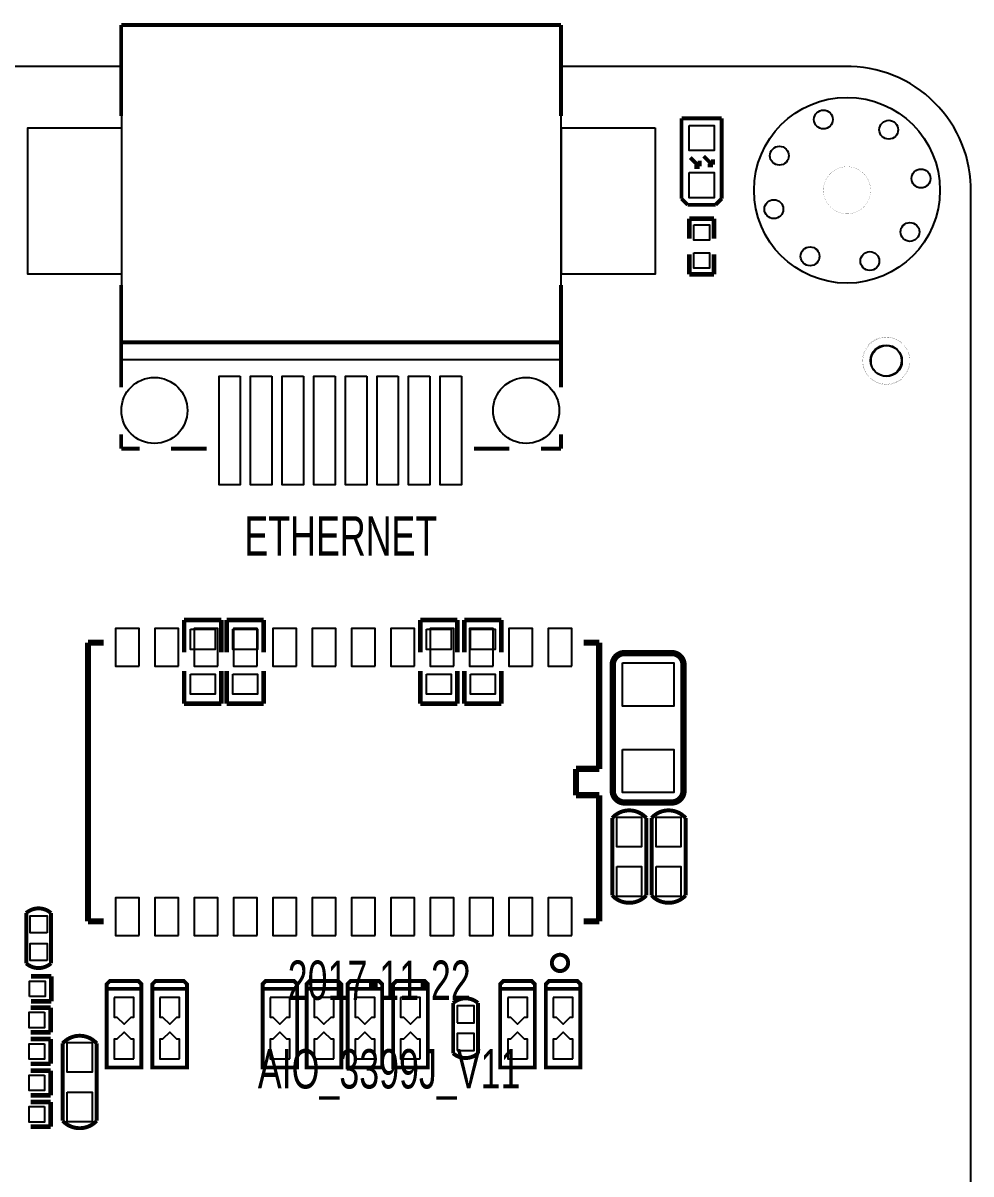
# Model space of a CAD drawing. Extents: x -118 to 7078, y 0 to 4366.
# Drawn here: x 5874 to 7078, y 2807 to 4270 of the extents above; entities that cross this region are included whole.
import ezdxf

# ---------------------------------------------------------------- set-up
doc = ezdxf.new("R2010")
doc.units = 0
doc.header["$MEASUREMENT"] = 0
for name, color, linetype in [('BG_OUTLINE', 254, 'CONTINUOUS'), ('BG_SILKSCREEN_TOP', 7, 'CONTINUOUS'), ('PG_SILKSCREEN_BOTTOM', 85, 'CONTINUOUS'), ('PG_SILKSCREEN_TOP', 85, 'CONTINUOUS'), ('PIN_BOTTOM', 5, 'CONTINUOUS'), ('PIN_TOP', 92, 'CONTINUOUS')]:
    doc.layers.add(name, color=color, linetype=linetype)

msp = doc.modelspace()

# ---------------------------------------------------------------- linework, layer by layer
at = {"layer": 'BG_OUTLINE'}
msp.add_lwpolyline([(-118.11, 4056.352), (-118.11, 157.158, 0.414214), (39.048, 0), (6929.835, 0, 0.378859), (7078.22, 148.385), (7078.22, 4054.613, 0.42493), (6917.834, 4215), (6557, 4214.999), (6557, 3842), (5999, 3842), (5999, 4214.998), (1823, 4214.987), (1823, 4168), (1656, 4168), (1656, 4214.987), (1205, 4214.986), (1205, 4168), (1038, 4168), (1038, 4214.986), (40.538, 4214.985, 0.418755)], format="xyb", close=True, dxfattribs=at)
at = {"layer": 'PG_SILKSCREEN_BOTTOM'}
for points in [[(7000.4, 3841, 0.13, 0.13, 1), (6940.4, 3841, 0.13, 0.13, 1), (7000.4, 3841, 0.13, 0.13, 0)], [(5976, 3482.17, 7.87, 7.87, 0), (5956.2, 3482.17, 7.87, 7.87, 0)], [(5956.2, 3482.17, 7.87, 7.87, 0), (5956.2, 3127.83, 7.87, 7.87, 0)], [(6605.8, 3482.17, 7.87, 7.87, 0), (6586, 3482.17, 7.87, 7.87, 0)], [(6605.8, 3321.73, 7.87, 7.87, 0), (6605.8, 3482.17, 7.87, 7.87, 0)], [(6576.28, 3288.27, 7.87, 7.87, 0), (6576.28, 3321.73, 7.87, 7.87, 0)], [(6576.28, 3321.73, 7.87, 7.87, 0), (6605.8, 3321.73, 7.87, 7.87, 0)], [(6605.8, 3288.27, 7.87, 7.87, 0), (6576.28, 3288.27, 7.87, 7.87, 0)], [(6605.8, 3127.83, 7.87, 7.87, 0), (6605.8, 3288.27, 7.87, 7.87, 0)], [(5956.2, 3127.83, 7.87, 7.87, 0), (5976, 3127.83, 7.87, 7.87, 0)], [(6586, 3127.83, 7.87, 7.87, 0), (6605.8, 3127.83, 7.87, 7.87, 0)], [(6566.37, 3075, 5, 5, 1), (6545.63, 3075, 5, 5, 1), (6566.37, 3075, 5, 5, 0)], [(5980, 3042, 5, 5, 0), (5980, 3048, 5, 5, 0), (5984, 3052, 5, 5, 0), (6002, 3052, 5, 5, 0)], [(5980, 3042, 5, 5, 0), (6024, 3042, 5, 5, 0), (6024, 2942, 5, 5, 0), (5980, 2942, 5, 5, 0), (5980, 3042, 5, 5, 0)], [(6024, 3042, 5, 5, 0), (6024, 3048, 5, 5, 0), (6020, 3052, 5, 5, 0), (6002, 3052, 5, 5, 0)], [(6038, 3042, 5, 5, 0), (6038, 3048, 5, 5, 0), (6042, 3052, 5, 5, 0), (6060, 3052, 5, 5, 0)], [(6038, 3042, 5, 5, 0), (6082, 3042, 5, 5, 0), (6082, 2942, 5, 5, 0), (6038, 2942, 5, 5, 0), (6038, 3042, 5, 5, 0)], [(6082, 3042, 5, 5, 0), (6082, 3048, 5, 5, 0), (6078, 3052, 5, 5, 0), (6060, 3052, 5, 5, 0)], [(6178, 3042, 5, 5, 0), (6178, 3048, 5, 5, 0), (6182, 3052, 5, 5, 0), (6200, 3052, 5, 5, 0)], [(6178, 3042, 5, 5, 0), (6222, 3042, 5, 5, 0), (6222, 2942, 5, 5, 0), (6178, 2942, 5, 5, 0), (6178, 3042, 5, 5, 0)], [(6222, 3042, 5, 5, 0), (6222, 3048, 5, 5, 0), (6218, 3052, 5, 5, 0), (6200, 3052, 5, 5, 0)], [(6234, 3042, 5, 5, 0), (6234, 3048, 5, 5, 0), (6238, 3052, 5, 5, 0), (6256, 3052, 5, 5, 0)], [(6234, 3042, 5, 5, 0), (6278, 3042, 5, 5, 0), (6278, 2942, 5, 5, 0), (6234, 2942, 5, 5, 0), (6234, 3042, 5, 5, 0)], [(6278, 3042, 5, 5, 0), (6278, 3048, 5, 5, 0), (6274, 3052, 5, 5, 0), (6256, 3052, 5, 5, 0)], [(6286, 3042, 5, 5, 0), (6286, 3048, 5, 5, 0), (6290, 3052, 5, 5, 0), (6308, 3052, 5, 5, 0)], [(6286, 3042, 5, 5, 0), (6330, 3042, 5, 5, 0), (6330, 2942, 5, 5, 0), (6286, 2942, 5, 5, 0), (6286, 3042, 5, 5, 0)], [(6330, 3042, 5, 5, 0), (6330, 3048, 5, 5, 0), (6326, 3052, 5, 5, 0), (6308, 3052, 5, 5, 0)], [(6344, 3042, 5, 5, 0), (6344, 3048, 5, 5, 0), (6348, 3052, 5, 5, 0), (6366, 3052, 5, 5, 0)], [(6344, 3042, 5, 5, 0), (6388, 3042, 5, 5, 0), (6388, 2942, 5, 5, 0), (6344, 2942, 5, 5, 0), (6344, 3042, 5, 5, 0)], [(6388, 3042, 5, 5, 0), (6388, 3048, 5, 5, 0), (6384, 3052, 5, 5, 0), (6366, 3052, 5, 5, 0)], [(6480, 3042, 5, 5, 0), (6480, 3048, 5, 5, 0), (6484, 3052, 5, 5, 0), (6502, 3052, 5, 5, 0)], [(6480, 3042, 5, 5, 0), (6524, 3042, 5, 5, 0), (6524, 2942, 5, 5, 0), (6480, 2942, 5, 5, 0), (6480, 3042, 5, 5, 0)], [(6524, 3042, 5, 5, 0), (6524, 3048, 5, 5, 0), (6520, 3052, 5, 5, 0), (6502, 3052, 5, 5, 0)], [(6538, 3042, 5, 5, 0), (6538, 3048, 5, 5, 0), (6542, 3052, 5, 5, 0), (6560, 3052, 5, 5, 0)], [(6538, 3042, 5, 5, 0), (6582, 3042, 5, 5, 0), (6582, 2942, 5, 5, 0), (6538, 2942, 5, 5, 0), (6538, 3042, 5, 5, 0)], [(6582, 3042, 5, 5, 0), (6582, 3048, 5, 5, 0), (6578, 3052, 5, 5, 0), (6560, 3052, 5, 5, 0)], [(6420.252, 3001.839, 5, 5, 0), (6420.252, 3024, 5, 5, -0.37791), (6451.748, 3024, 5, 5, 0)], [(6451.748, 3024, 5, 5, 0), (6451.748, 3001.839, 5, 5, 0)], [(6451.748, 3001.839, 5, 5, 0), (6451.748, 2960, 5, 5, -0.37791), (6420.252, 2960, 5, 5, 0)], [(6420.252, 2960, 5, 5, 0), (6420.252, 3001.839, 5, 5, 0)]]:
    msp.add_lwpolyline(points, format="xyseb", dxfattribs=at)
at = {"layer": 'PG_SILKSCREEN_TOP'}
for points in [[(5998.346, 4267.72, 5, 5, 0), (6557.326, 4267.72, 5, 5, 0)], [(6557.326, 4267.72, 5, 5, 0), (5998.346, 4267.72, 5, 5, 0)], [(5998.346, 4267.72, 5, 5, 0), (5998.346, 4151.97, 5, 5, 0)], [(5998.346, 4151.97, 5, 5, 0), (5998.346, 4267.72, 5, 5, 0)], [(6557.326, 4267.72, 5, 5, 0), (6557.326, 4151.97, 5, 5, 0)], [(6557.326, 4156.97, 5, 5, 0), (6557.326, 4267.72, 5, 5, 0)], [(6710.409, 4149, 5, 5, 0), (6710.409, 4046.87, 5, 5, 0)], [(6761.591, 4149, 5, 5, 0), (6710.409, 4149, 5, 5, 0)], [(6761.591, 4046.87, 5, 5, 0), (6761.591, 4149, 5, 5, 0)], [(6721.5, 4099, 5, 5, 0), (6733, 4087.5, 5, 5, 0)], [(6738.5, 4101, 5, 5, 0), (6750, 4089.5, 5, 5, 0)], [(6750.5, 4090, 5, 5, 0), (6750.5, 4097, 5, 5, 0)], [(6733.5, 4087, 5, 5, 0), (6726.5, 4087, 5, 5, 0)], [(6733.5, 4088, 5, 5, 0), (6733.5, 4095, 5, 5, 0)], [(6750.5, 4089, 5, 5, 0), (6743.5, 4089, 5, 5, 0)], [(6950.74, 4057.52, 0.13, 0.13, 1), (6890.74, 4057.52, 0.13, 0.13, 1), (6950.74, 4057.52, 0.13, 0.13, 0)], [(6710.409, 4046.87, 5, 5, 0), (6718.28, 4039, 5, 5, 0)], [(6718.28, 4039, 5, 5, 0), (6753.72, 4039, 5, 5, 0)], [(6753.72, 4039, 5, 5, 0), (6761.591, 4046.87, 5, 5, 0)], [(6720.252, 4021.429, 5.909, 5.909, 0), (6720.252, 3995.839, 5.909, 5.909, 0)], [(6751.748, 4021.429, 5.909, 5.909, 0), (6720.252, 4021.429, 5.909, 5.909, 0)], [(6751.748, 3995.839, 5.909, 5.909, 0), (6751.748, 4021.429, 5.909, 5.909, 0)], [(6720.252, 3950.571, 5.909, 5.909, 0), (6720.252, 3976.161, 5.909, 5.909, 0)], [(6751.748, 3976.161, 5.909, 5.909, 0), (6751.748, 3950.571, 5.909, 5.909, 0)], [(6751.748, 3950.571, 5.909, 5.909, 0), (6720.252, 3950.571, 5.909, 5.909, 0)], [(5998.346, 3936.97, 5, 5, 0), (5998.346, 3806.97, 5, 5, 0)], [(6557.326, 3936.97, 5, 5, 0), (6557.326, 3864.17, 5, 5, 0)], [(5998.346, 3864.17, 5, 5, 0), (5998.346, 3931.97, 5, 5, 0)], [(6557.326, 3806.97, 5, 5, 0), (6557.326, 3931.97, 5, 5, 0)], [(6557.326, 3864.17, 5, 5, 0), (5998.346, 3864.17, 5, 5, 0)], [(7000.9, 3840.4, 0.13, 0.13, 1), (6940.9, 3840.4, 0.13, 0.13, 1), (7000.9, 3840.4, 0.13, 0.13, 0)], [(5998.346, 3746.97, 5, 5, 0), (5998.346, 3728.78, 5, 5, 0)], [(6557.326, 3728.78, 5, 5, 0), (6557.326, 3746.97, 5, 5, 0)], [(5998.346, 3728.78, 5, 5, 0), (6021.776, 3728.78, 5, 5, 0)], [(6061.776, 3728.78, 5, 5, 0), (6106.776, 3728.78, 5, 5, 0)], [(6446.776, 3728.78, 5, 5, 0), (6491.776, 3728.78, 5, 5, 0)], [(6531.776, 3728.78, 5, 5, 0), (6557.326, 3728.78, 5, 5, 0)], [(6078.382, 3511.15, 5.909, 5.909, 0), (6078.382, 3469.811, 5.909, 5.909, 0)], [(6125.618, 3511.15, 5.909, 5.909, 0), (6078.382, 3511.15, 5.909, 5.909, 0)], [(6125.618, 3469.811, 5.909, 5.909, 0), (6125.618, 3511.15, 5.909, 5.909, 0)], [(6132.382, 3511.15, 5.909, 5.909, 0), (6132.382, 3469.811, 5.909, 5.909, 0)], [(6179.618, 3511.15, 5.909, 5.909, 0), (6132.382, 3511.15, 5.909, 5.909, 0)], [(6179.618, 3469.811, 5.909, 5.909, 0), (6179.618, 3511.15, 5.909, 5.909, 0)], [(6378.382, 3511.15, 5.909, 5.909, 0), (6378.382, 3469.811, 5.909, 5.909, 0)], [(6425.618, 3511.15, 5.909, 5.909, 0), (6378.382, 3511.15, 5.909, 5.909, 0)], [(6425.618, 3469.811, 5.909, 5.909, 0), (6425.618, 3511.15, 5.909, 5.909, 0)], [(6434.382, 3511.15, 5.909, 5.909, 0), (6434.382, 3469.811, 5.909, 5.909, 0)], [(6481.618, 3511.15, 5.909, 5.909, 0), (6434.382, 3511.15, 5.909, 5.909, 0)], [(6481.618, 3469.811, 5.909, 5.909, 0), (6481.618, 3511.15, 5.909, 5.909, 0)], [(6713, 3454, 8, 8, 0.414214), (6698, 3469, 8, 8, 0), (6638, 3469, 8, 8, 0.414214), (6623, 3454, 8, 8, 0)], [(6623, 3294, 8, 8, 0), (6623, 3454, 8, 8, 0)], [(6713, 3454, 8, 8, 0), (6713, 3294, 8, 8, 0)], [(6078.382, 3404.85, 5.909, 5.909, 0), (6078.382, 3446.189, 5.909, 5.909, 0)], [(6125.618, 3446.189, 5.909, 5.909, 0), (6125.618, 3404.85, 5.909, 5.909, 0)], [(6132.382, 3404.85, 5.909, 5.909, 0), (6132.382, 3446.189, 5.909, 5.909, 0)], [(6179.618, 3446.189, 5.909, 5.909, 0), (6179.618, 3404.85, 5.909, 5.909, 0)], [(6378.382, 3404.85, 5.909, 5.909, 0), (6378.382, 3446.189, 5.909, 5.909, 0)], [(6425.618, 3446.189, 5.909, 5.909, 0), (6425.618, 3404.85, 5.909, 5.909, 0)], [(6434.382, 3404.85, 5.909, 5.909, 0), (6434.382, 3446.189, 5.909, 5.909, 0)], [(6481.618, 3446.189, 5.909, 5.909, 0), (6481.618, 3404.85, 5.909, 5.909, 0)], [(6125.618, 3404.85, 5.909, 5.909, 0), (6078.382, 3404.85, 5.909, 5.909, 0)], [(6179.618, 3404.85, 5.909, 5.909, 0), (6132.382, 3404.85, 5.909, 5.909, 0)], [(6425.618, 3404.85, 5.909, 5.909, 0), (6378.382, 3404.85, 5.909, 5.909, 0)], [(6481.618, 3404.85, 5.909, 5.909, 0), (6434.382, 3404.85, 5.909, 5.909, 0)], [(6713, 3294, 8, 8, -0.414214), (6698, 3279, 8, 8, 0), (6638, 3279, 8, 8, -0.414214), (6623, 3294, 8, 8, 0)], [(6665.65, 3160.791, 5, 5, 0), (6665.65, 3259.209, 5, 5, 0.450474), (6622.35, 3259.209, 5, 5, 0)], [(6715.65, 3160.791, 5, 5, 0), (6715.65, 3259.209, 5, 5, 0.450474), (6672.35, 3259.209, 5, 5, 0)], [(6622.35, 3259.209, 5, 5, 0), (6622.35, 3160.791, 5, 5, 0)], [(6672.35, 3259.209, 5, 5, 0), (6672.35, 3160.791, 5, 5, 0)], [(6622.35, 3160.791, 5, 5, 0.432734), (6665.65, 3160.791, 5, 5, 0)], [(6672.35, 3160.791, 5, 5, 0.432734), (6715.65, 3160.791, 5, 5, 0)], [(5909.148, 3116.245, 5, 5, 0), (5909.148, 3138.406, 5, 5, 0.37791), (5877.652, 3138.406, 5, 5, 0)], [(5877.652, 3138.406, 5, 5, 0), (5877.652, 3116.245, 5, 5, 0)], [(5877.652, 3116.245, 5, 5, 0), (5877.652, 3074.406, 5, 5, 0.37791), (5909.148, 3074.406, 5, 5, 0)], [(5909.148, 3074.406, 5, 5, 0), (5909.148, 3116.245, 5, 5, 0)], [(5883.839, 3057.748, 5.909, 5.909, 0), (5909.429, 3057.748, 5.909, 5.909, 0)], [(5909.429, 3057.748, 5.909, 5.909, 0), (5909.429, 3026.252, 5.909, 5.909, 0)], [(5908.827, 3018.148, 5.909, 5.909, 0), (5883.237, 3018.148, 5.909, 5.909, 0)], [(5909.429, 3026.252, 5.909, 5.909, 0), (5883.839, 3026.252, 5.909, 5.909, 0)], [(5908.827, 2986.652, 5.909, 5.909, 0), (5908.827, 3018.148, 5.909, 5.909, 0)], [(5883.237, 2986.652, 5.909, 5.909, 0), (5908.827, 2986.652, 5.909, 5.909, 0)], [(5908.827, 2978.154, 5.909, 5.909, 0), (5883.237, 2978.154, 5.909, 5.909, 0)], [(5908.827, 2946.658, 5.909, 5.909, 0), (5908.827, 2978.154, 5.909, 5.909, 0)], [(5967.248, 2874.189, 5, 5, 0), (5967.248, 2972.607, 5, 5, 0.450474), (5923.948, 2972.607, 5, 5, 0)], [(5923.948, 2972.607, 5, 5, 0), (5923.948, 2874.189, 5, 5, 0)], [(5883.237, 2946.658, 5.909, 5.909, 0), (5908.827, 2946.658, 5.909, 5.909, 0)], [(5908.828, 2938.148, 5.909, 5.909, 0), (5883.238, 2938.148, 5.909, 5.909, 0)], [(5908.828, 2906.652, 5.909, 5.909, 0), (5908.828, 2938.148, 5.909, 5.909, 0)], [(5908.827, 2898.154, 5.909, 5.909, 0), (5883.237, 2898.154, 5.909, 5.909, 0)], [(5883.238, 2906.652, 5.909, 5.909, 0), (5908.828, 2906.652, 5.909, 5.909, 0)], [(5908.827, 2866.658, 5.909, 5.909, 0), (5908.827, 2898.154, 5.909, 5.909, 0)], [(5883.237, 2866.658, 5.909, 5.909, 0), (5908.827, 2866.658, 5.909, 5.909, 0)], [(5923.948, 2874.189, 5, 5, 0.432734), (5967.248, 2874.189, 5, 5, 0)]]:
    msp.add_lwpolyline(points, format="xyseb", dxfattribs=at)
at = {"layer": 'PIN_BOTTOM'}
for points in [[(5998.826, 4136.78), (5998.826, 3950.78), (5879.826, 3950.78), (5879.826, 4136.78)], [(6676.826, 4136.78), (6676.826, 3950.78), (6557.826, 3950.78), (6557.826, 4136.78)], [(6021, 3452.26), (6021, 3500.26), (5991, 3500.26), (5991, 3452.26)], [(6071, 3452.26), (6071, 3500.26), (6041, 3500.26), (6041, 3452.26)], [(6121, 3452.26), (6121, 3500.26), (6091, 3500.26), (6091, 3452.26)], [(6171, 3452.26), (6171, 3500.26), (6141, 3500.26), (6141, 3452.26)], [(6221, 3452.26), (6221, 3500.26), (6191, 3500.26), (6191, 3452.26)], [(6271, 3452.26), (6271, 3500.26), (6241, 3500.26), (6241, 3452.26)], [(6321, 3452.26), (6321, 3500.26), (6291, 3500.26), (6291, 3452.26)], [(6371, 3452.26), (6371, 3500.26), (6341, 3500.26), (6341, 3452.26)], [(6421, 3452.26), (6421, 3500.26), (6391, 3500.26), (6391, 3452.26)], [(6471, 3452.26), (6471, 3500.26), (6441, 3500.26), (6441, 3452.26)], [(6521, 3452.26), (6521, 3500.26), (6491, 3500.26), (6491, 3452.26)], [(6571, 3452.26), (6571, 3500.26), (6541, 3500.26), (6541, 3452.26)], [(6021, 3109.74), (6021, 3157.74), (5991, 3157.74), (5991, 3109.74)], [(6071, 3109.74), (6071, 3157.74), (6041, 3157.74), (6041, 3109.74)], [(6121, 3109.74), (6121, 3157.74), (6091, 3157.74), (6091, 3109.74)], [(6171, 3109.74), (6171, 3157.74), (6141, 3157.74), (6141, 3109.74)], [(6221, 3109.74), (6221, 3157.74), (6191, 3157.74), (6191, 3109.74)], [(6271, 3109.74), (6271, 3157.74), (6241, 3157.74), (6241, 3109.74)], [(6321, 3109.74), (6321, 3157.74), (6291, 3157.74), (6291, 3109.74)], [(6371, 3109.74), (6371, 3157.74), (6341, 3157.74), (6341, 3109.74)], [(6421, 3109.74), (6421, 3157.74), (6391, 3157.74), (6391, 3109.74)], [(6471, 3109.74), (6471, 3157.74), (6441, 3157.74), (6441, 3109.74)], [(6521, 3109.74), (6521, 3157.74), (6491, 3157.74), (6491, 3109.74)], [(6571, 3109.74), (6571, 3157.74), (6541, 3157.74), (6541, 3109.74)], [(5989.5, 3031), (5989.5, 3006), (5992.5, 3006), (5993, 3006), (6002, 2997), (6011, 3006), (6014.5, 3006), (6014.5, 3031)], [(6047.5, 3031), (6047.5, 3006), (6050.5, 3006), (6051, 3006), (6060, 2997), (6069, 3006), (6072.5, 3006), (6072.5, 3031)], [(6187.5, 3031), (6187.5, 3006), (6190.5, 3006), (6191, 3006), (6200, 2997), (6209, 3006), (6212.5, 3006), (6212.5, 3031)], [(6243.5, 3031), (6243.5, 3006), (6246.5, 3006), (6247, 3006), (6256, 2997), (6265, 3006), (6268.5, 3006), (6268.5, 3031)], [(6295.5, 3031), (6295.5, 3006), (6298.5, 3006), (6299, 3006), (6308, 2997), (6317, 3006), (6320.5, 3006), (6320.5, 3031)], [(6353.5, 3031), (6353.5, 3006), (6356.5, 3006), (6357, 3006), (6366, 2997), (6375, 3006), (6378.5, 3006), (6378.5, 3031)], [(6489.5, 3031), (6489.5, 3006), (6492.5, 3006), (6493, 3006), (6502, 2997), (6511, 3006), (6514.5, 3006), (6514.5, 3031)], [(6547.5, 3031), (6547.5, 3006), (6550.5, 3006), (6551, 3006), (6560, 2997), (6569, 3006), (6572.5, 3006), (6572.5, 3031)], [(6425.175, 2998.895), (6446.825, 2998.895), (6446.825, 3020.545), (6425.175, 3020.545)], [(6014.5, 2953), (6014.5, 2978), (6011.5, 2978), (6011, 2978), (6002, 2987), (5993, 2978), (5989.5, 2978), (5989.5, 2953)], [(6072.5, 2953), (6072.5, 2978), (6069.5, 2978), (6069, 2978), (6060, 2987), (6051, 2978), (6047.5, 2978), (6047.5, 2953)], [(6212.5, 2953), (6212.5, 2978), (6209.5, 2978), (6209, 2978), (6200, 2987), (6191, 2978), (6187.5, 2978), (6187.5, 2953)], [(6268.5, 2953), (6268.5, 2978), (6265.5, 2978), (6265, 2978), (6256, 2987), (6247, 2978), (6243.5, 2978), (6243.5, 2953)], [(6320.5, 2953), (6320.5, 2978), (6317.5, 2978), (6317, 2978), (6308, 2987), (6299, 2978), (6295.5, 2978), (6295.5, 2953)], [(6378.5, 2953), (6378.5, 2978), (6375.5, 2978), (6375, 2978), (6366, 2987), (6357, 2978), (6353.5, 2978), (6353.5, 2953)], [(6514.5, 2953), (6514.5, 2978), (6511.5, 2978), (6511, 2978), (6502, 2987), (6493, 2978), (6489.5, 2978), (6489.5, 2953)], [(6572.5, 2953), (6572.5, 2978), (6569.5, 2978), (6569, 2978), (6560, 2987), (6551, 2978), (6547.5, 2978), (6547.5, 2953)], [(6425.175, 2963.455), (6446.825, 2963.455), (6446.825, 2985.105), (6425.175, 2985.105)]]:
    msp.add_lwpolyline(points, close=True, dxfattribs=at)
for centre, radius in [((6920.74, 4057.52), 118.11), ((6890.74, 4147.52), 12), ((6973.74, 4134.52), 12), ((6834.74, 4101.52), 12), ((7014.74, 4072.52), 12), ((6827.74, 4033.52), 12), ((7000.74, 4004.52), 12), ((6873.74, 3973.52), 12), ((6949.74, 3967.52), 12), ((6970.4, 3841), 19.685), ((6040.556, 3777.56), 42), ((6512.996, 3777.56), 42)]:
    msp.add_circle(centre, radius, dxfattribs=at)
at = {"layer": 'PIN_TOP'}
for points in [[(5998.826, 4136.78), (5998.826, 3950.78), (5879.826, 3950.78), (5879.826, 4136.78)], [(6676.826, 4136.78), (6676.826, 3950.78), (6557.826, 3950.78), (6557.826, 4136.78)], [(6720, 4140), (6752, 4140), (6752, 4108), (6720, 4108)], [(6720, 4080), (6752, 4080), (6752, 4048), (6720, 4048)], [(6726.1595, 4013.5605), (6745.8405, 4013.5605), (6745.8405, 3993.8795), (6726.1595, 3993.8795)], [(6726.1595, 3978.1205), (6745.8405, 3978.1205), (6745.8405, 3958.4395), (6726.1595, 3958.4395)], [(6149.726, 3820.97), (6149.726, 3682.97), (6122.726, 3682.97), (6122.726, 3820.97)], [(6189.886, 3820.97), (6189.886, 3682.97), (6162.886, 3682.97), (6162.886, 3820.97)], [(6230.036, 3820.97), (6230.036, 3682.97), (6203.036, 3682.97), (6203.036, 3820.97)], [(6270.196, 3820.97), (6270.196, 3682.97), (6243.196, 3682.97), (6243.196, 3820.97)], [(6310.356, 3820.97), (6310.356, 3682.97), (6283.356, 3682.97), (6283.356, 3820.97)], [(6350.516, 3820.97), (6350.516, 3682.97), (6323.516, 3682.97), (6323.516, 3820.97)], [(6390.666, 3820.97), (6390.666, 3682.97), (6363.666, 3682.97), (6363.666, 3820.97)], [(6430.826, 3820.97), (6430.826, 3682.97), (6403.826, 3682.97), (6403.826, 3820.97)], [(6086.25, 3499.3345), (6117.75, 3499.3345), (6117.75, 3473.7435), (6086.25, 3473.7435)], [(6140.25, 3499.3345), (6171.75, 3499.3345), (6171.75, 3473.7435), (6140.25, 3473.7435)], [(6386.25, 3499.3345), (6417.75, 3499.3345), (6417.75, 3473.7435), (6386.25, 3473.7435)], [(6442.25, 3499.3345), (6473.75, 3499.3345), (6473.75, 3473.7435), (6442.25, 3473.7435)], [(6635.5, 3456.5), (6700.5, 3456.5), (6700.5, 3401.5), (6635.5, 3401.5)], [(6086.25, 3442.2565), (6117.75, 3442.2565), (6117.75, 3416.6655), (6086.25, 3416.6655)], [(6140.25, 3442.2565), (6171.75, 3442.2565), (6171.75, 3416.6655), (6140.25, 3416.6655)], [(6386.25, 3442.2565), (6417.75, 3442.2565), (6417.75, 3416.6655), (6386.25, 3416.6655)], [(6442.25, 3442.2565), (6473.75, 3442.2565), (6473.75, 3416.6655), (6442.25, 3416.6655)], [(6635.5, 3346.5), (6700.5, 3346.5), (6700.5, 3291.5), (6635.5, 3291.5)], [(6628.25, 3260.3995), (6659.75, 3260.3995), (6659.75, 3222.6005), (6628.25, 3222.6005)], [(6678.25, 3260.3995), (6709.75, 3260.3995), (6709.75, 3222.6005), (6678.25, 3222.6005)], [(6628.25, 3197.3995), (6659.75, 3197.3995), (6659.75, 3159.6005), (6628.25, 3159.6005)], [(6678.25, 3197.3995), (6709.75, 3197.3995), (6709.75, 3159.6005), (6678.25, 3159.6005)], [(5904.225, 3113.301), (5882.575, 3113.301), (5882.575, 3134.951), (5904.225, 3134.951)], [(5904.225, 3077.861), (5882.575, 3077.861), (5882.575, 3099.511), (5904.225, 3099.511)], [(5881.879, 3032.159), (5881.879, 3051.84), (5901.56, 3051.84), (5901.56, 3032.159)], [(5900.9585, 3012.2405), (5900.9585, 2992.5595), (5881.2775, 2992.5595), (5881.2775, 3012.2405)], [(5900.9585, 2972.2465), (5900.9585, 2952.5655), (5881.2775, 2952.5655), (5881.2775, 2972.2465)], [(5929.848, 2973.7975), (5961.348, 2973.7975), (5961.348, 2935.9985), (5929.848, 2935.9985)], [(5900.9595, 2932.2405), (5900.9595, 2912.5595), (5881.2785, 2912.5595), (5881.2785, 2932.2405)], [(5929.848, 2910.7975), (5961.348, 2910.7975), (5961.348, 2872.9985), (5929.848, 2872.9985)], [(5900.9585, 2892.2465), (5900.9585, 2872.5655), (5881.2775, 2872.5655), (5881.2775, 2892.2465)]]:
    msp.add_lwpolyline(points, close=True, dxfattribs=at)
for centre, radius in [((6920.74, 4057.52), 118.11), ((6890.74, 4147.52), 12), ((6973.74, 4134.52), 12), ((6834.74, 4101.52), 12), ((7014.74, 4072.52), 12), ((6827.74, 4033.52), 12), ((7000.74, 4004.52), 12), ((6873.74, 3973.52), 12), ((6949.74, 3967.52), 12), ((6970.9, 3840.4), 19.685), ((6040.556, 3777.56), 42), ((6512.996, 3777.56), 42)]:
    msp.add_circle(centre, radius, dxfattribs=at)

# ---------------------------------------------------------------- texts
at = {"layer": 'BG_SILKSCREEN_TOP', "width": 0.68}
for s, p in [('ETHERNET', (6155, 3593)), ('2017-11-22', (6210, 3028)), ('AIO_3399J_V11', (6172, 2915.333))]:
    msp.add_text(s, height=50, dxfattribs=at).set_placement(p)

doc.saveas('drawing.dxf')
